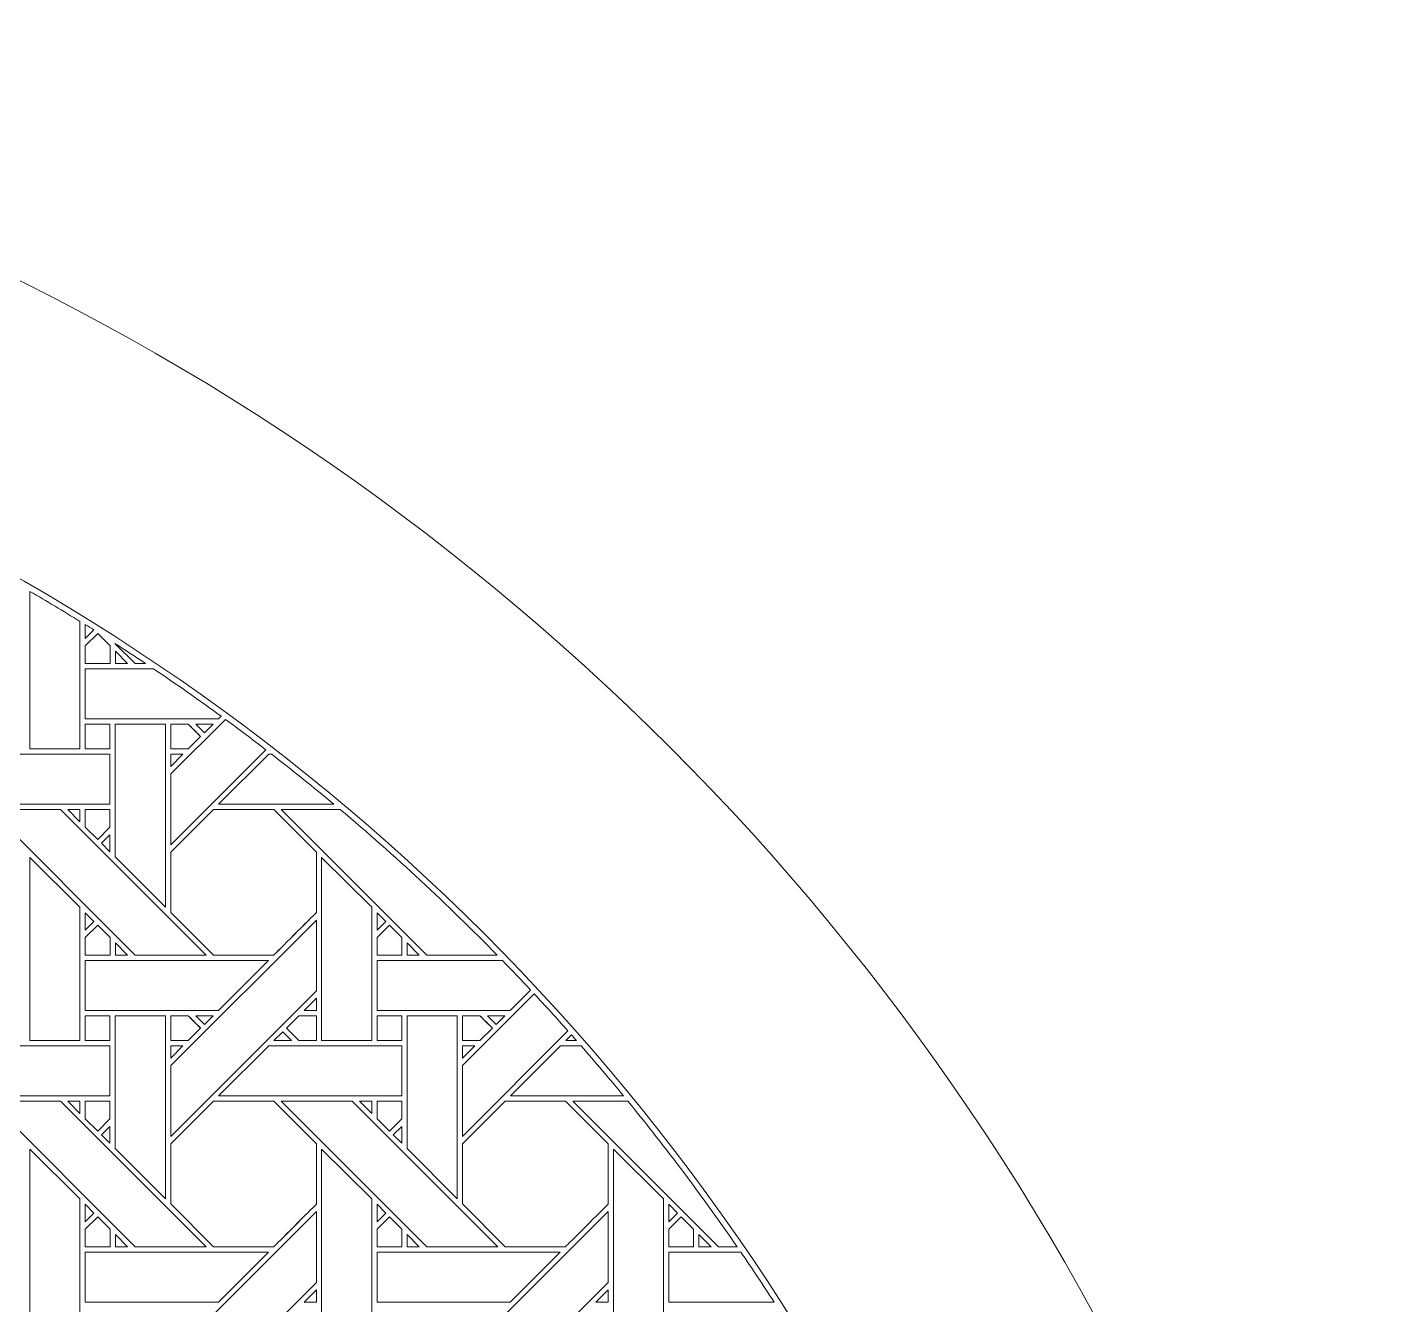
# Model space of a CAD drawing. Header units: inches. Extents: x 4.4 to 20.4, y 1.1 to 17.1.
# Drawn here: x 15.949 to 20.383, y 12.939 to 17.095 of the extents above; entities that cross this region are included whole.
import ezdxf

# ---------------------------------------------------------------- set-up
doc = ezdxf.new("R2010")
doc.units = ezdxf.units.IN
doc.header["$MEASUREMENT"] = 0
doc.layers.add('Design', color=7, linetype='Continuous', lineweight=0)

msp = doc.modelspace()

# ---------------------------------------------------------------- linework, layer by layer
at = {"layer": 'Design'}
for points, knots in [([(12.3829, 17.0948), (7.9646, 17.0948), (4.3829, 13.513), (4.3829, 9.0948), (4.3829, 4.6765), (7.9646, 1.0948), (12.3829, 1.0948), (16.8011, 1.0948), (20.3829, 4.6765), (20.3829, 9.0948), (20.3829, 13.513), (16.8011, 17.0948), (12.3829, 17.0948)], [0, 0, 0, 0, 1, 1, 1, 2, 2, 2, 3, 3, 3, 4, 4, 4, 4]), ([(12.3829, 16.2388), (8.4373, 16.2388), (5.2388, 13.0403), (5.2388, 9.0948), (5.2388, 5.1492), (8.4373, 1.9507), (12.3829, 1.9507), (16.3284, 1.9507), (19.5269, 5.1492), (19.5269, 9.0948), (19.5269, 13.0403), (16.3284, 16.2388), (12.3829, 16.2388)], [0, 0, 0, 0, 1, 1, 1, 2, 2, 2, 3, 3, 3, 4, 4, 4, 4]), ([(16.1201, 15.1619), (16.1201, 15.1619), (16.1201, 14.7468), (16.1201, 14.7468), (16.1201, 14.7468), (15.9574, 14.7468), (15.9574, 14.7468), (15.9574, 14.7468), (15.9574, 15.2595), (15.9574, 15.2595), (16.0121, 15.2277), (16.0664, 15.1951), (16.1201, 15.1619)], [0, 0, 0, 0, 1, 1, 1, 2, 2, 2, 3, 3, 3, 4, 4, 4, 4]), ([(16.1652, 15.134), (16.1652, 15.134), (16.1374, 15.1062), (16.1374, 15.1062), (16.1374, 15.1062), (16.1374, 15.1513), (16.1374, 15.1513), (16.1467, 15.1455), (16.156, 15.1397), (16.1652, 15.134)], [0, 0, 0, 0, 1, 1, 1, 2, 2, 2, 3, 3, 3, 3]), ([(16.1375, 15.0246), (16.1375, 15.0246), (16.1375, 15.0819), (16.1375, 15.0819), (16.1375, 15.0819), (16.1778, 15.1222), (16.1778, 15.1222), (16.1778, 15.1222), (16.2181, 15.0819), (16.2181, 15.0819), (16.2181, 15.0819), (16.2181, 15.0246), (16.2181, 15.0246), (16.2181, 15.0246), (16.1375, 15.0246), (16.1375, 15.0246)], [0, 0, 0, 0, 1, 1, 1, 2, 2, 2, 3, 3, 3, 4, 4, 4, 5, 5, 5, 5]), ([(16.2181, 15.0819), (16.2181, 15.0819), (16.2181, 15.0246), (16.2181, 15.0246), (16.2181, 15.0246), (16.1375, 15.0246), (16.1375, 15.0246), (16.1375, 15.0246), (16.1375, 15.0819), (16.1375, 15.0819), (16.1375, 15.0819), (16.1778, 15.1222), (16.1778, 15.1222), (16.1778, 15.1222), (16.2181, 15.0819), (16.2181, 15.0819)], [0, 0, 0, 0, 1, 1, 1, 2, 2, 2, 3, 3, 3, 4, 4, 4, 5, 5, 5, 5]), ([(16.2993, 15.0248), (16.2993, 15.0248), (16.2336, 15.0905), (16.2336, 15.0905), (16.2672, 15.0689), (16.3005, 15.0469), (16.3337, 15.0248), (16.3337, 15.0248), (16.2993, 15.0248), (16.2993, 15.0248)], [0, 0, 0, 0, 1, 1, 1, 2, 2, 2, 3, 3, 3, 3]), ([(16.2354, 15.0248), (16.2354, 15.0248), (16.2354, 15.0646), (16.2354, 15.0646), (16.2354, 15.0646), (16.2751, 15.0248), (16.2751, 15.0248), (16.2751, 15.0248), (16.2354, 15.0248), (16.2354, 15.0248)], [0, 0, 0, 0, 1, 1, 1, 2, 2, 2, 3, 3, 3, 3]), ([(16.1375, 14.8448), (16.1375, 14.8448), (16.1375, 15.0075), (16.1375, 15.0075), (16.1375, 15.0075), (16.3596, 15.0075), (16.3596, 15.0075), (16.4338, 14.9575), (16.507, 14.9062), (16.5791, 14.8536), (16.5791, 14.8536), (16.5704, 14.8448), (16.5704, 14.8448), (16.5704, 14.8448), (16.1375, 14.8448), (16.1375, 14.8448)], [0, 0, 0, 0, 1, 1, 1, 2, 2, 2, 3, 3, 3, 4, 4, 4, 5, 5, 5, 5]), ([(16.1375, 14.7468), (16.1375, 14.7468), (16.1375, 14.8276), (16.1375, 14.8276), (16.1375, 14.8276), (16.2177, 14.8276), (16.2177, 14.8276), (16.2177, 14.8276), (16.2177, 14.7468), (16.2177, 14.7468), (16.2177, 14.7468), (16.1375, 14.7468), (16.1375, 14.7468)], [0, 0, 0, 0, 1, 1, 1, 2, 2, 2, 3, 3, 3, 4, 4, 4, 4]), ([(16.1375, 14.7468), (16.1375, 14.7468), (16.1375, 14.8276), (16.1375, 14.8276), (16.1375, 14.8276), (16.2177, 14.8276), (16.2177, 14.8276), (16.2177, 14.8276), (16.2177, 14.7468), (16.2177, 14.7468), (16.2177, 14.7468), (16.1375, 14.7468), (16.1375, 14.7468)], [0, 0, 0, 0, 1, 1, 1, 2, 2, 2, 3, 3, 3, 4, 4, 4, 4]), ([(16.3982, 14.2324), (16.3982, 14.2324), (16.2352, 14.3954), (16.2352, 14.3954), (16.2352, 14.3954), (16.2352, 14.8276), (16.2352, 14.8276), (16.2352, 14.8276), (16.3982, 14.8276), (16.3982, 14.8276), (16.3982, 14.8276), (16.3982, 14.2324), (16.3982, 14.2324)], [0, 0, 0, 0, 1, 1, 1, 2, 2, 2, 3, 3, 3, 4, 4, 4, 4]), ([(16.7245, 14.7445), (16.7245, 14.7445), (16.4153, 14.4354), (16.4153, 14.4354), (16.4153, 14.4354), (16.4153, 14.6655), (16.4153, 14.6655), (16.4153, 14.6655), (16.5931, 14.8432), (16.5931, 14.8432), (16.6373, 14.8108), (16.6811, 14.7779), (16.7245, 14.7445)], [0, 0, 0, 0, 1, 1, 1, 2, 2, 2, 3, 3, 3, 4, 4, 4, 4]), ([(16.4153, 14.7468), (16.4153, 14.7468), (16.4153, 14.8276), (16.4153, 14.8276), (16.4153, 14.8276), (16.4724, 14.8276), (16.4724, 14.8276), (16.4775, 14.8225), (16.5083, 14.7917), (16.5127, 14.7873), (16.5127, 14.7873), (16.4723, 14.7468), (16.4723, 14.7468), (16.4723, 14.7468), (16.4153, 14.7468), (16.4153, 14.7468)], [0, 0, 0, 0, 1, 1, 1, 2, 2, 2, 3, 3, 3, 4, 4, 4, 5, 5, 5, 5]), ([(16.4153, 14.7468), (16.4153, 14.7468), (16.4153, 14.8276), (16.4153, 14.8276), (16.4153, 14.8276), (16.4724, 14.8276), (16.4724, 14.8276), (16.478, 14.822), (16.5127, 14.7873), (16.5127, 14.7873), (16.5127, 14.7873), (16.4723, 14.7468), (16.4723, 14.7468), (16.4723, 14.7468), (16.4153, 14.7468), (16.4153, 14.7468)], [0, 0, 0, 0, 1, 1, 1, 2, 2, 2, 3, 3, 3, 4, 4, 4, 5, 5, 5, 5]), ([(16.4967, 14.8276), (16.4967, 14.8276), (16.5532, 14.8276), (16.5532, 14.8276), (16.5532, 14.8276), (16.5249, 14.7994), (16.5249, 14.7994), (16.5249, 14.7994), (16.4967, 14.8276), (16.4967, 14.8276)], [0, 0, 0, 0, 1, 1, 1, 2, 2, 2, 3, 3, 3, 3]), ([(16.2177, 14.7296), (16.2177, 14.7296), (16.2177, 14.5668), (16.2177, 14.5668), (16.2177, 14.5668), (15.6224, 14.5668), (15.6224, 14.5668), (15.6224, 14.5668), (15.7853, 14.7296), (15.7853, 14.7296), (15.7853, 14.7296), (16.2177, 14.7296), (16.2177, 14.7296)], [0, 0, 0, 0, 1, 1, 1, 2, 2, 2, 3, 3, 3, 4, 4, 4, 4]), ([(16.4551, 14.7296), (16.4551, 14.7296), (16.4153, 14.6898), (16.4153, 14.6898), (16.4153, 14.6898), (16.4153, 14.7296), (16.4153, 14.7296), (16.4153, 14.7296), (16.4551, 14.7296), (16.4551, 14.7296)], [0, 0, 0, 0, 1, 1, 1, 2, 2, 2, 3, 3, 3, 3]), ([(16.946, 14.5668), (16.946, 14.5668), (16.5711, 14.5668), (16.5711, 14.5668), (16.5711, 14.5668), (16.734, 14.7296), (16.734, 14.7296), (16.734, 14.7296), (16.7437, 14.7296), (16.7437, 14.7296), (16.8121, 14.6766), (16.8796, 14.6223), (16.946, 14.5668)], [0, 0, 0, 0, 1, 1, 1, 2, 2, 2, 3, 3, 3, 4, 4, 4, 4]), ([(16.5303, 14.076), (16.5303, 14.076), (16.2993, 14.076), (16.2993, 14.076), (16.2993, 14.076), (15.8257, 14.5497), (15.8257, 14.5497), (15.8257, 14.5497), (16.0567, 14.5497), (16.0567, 14.5497), (16.0567, 14.5497), (16.5303, 14.076), (16.5303, 14.076)], [0, 0, 0, 0, 1, 1, 1, 2, 2, 2, 3, 3, 3, 4, 4, 4, 4]), ([(16.1202, 14.5497), (16.1202, 14.5497), (16.1202, 14.5099), (16.1202, 14.5099), (16.1202, 14.5099), (16.0808, 14.5497), (16.0808, 14.5497), (16.0808, 14.5497), (16.1202, 14.5497), (16.1202, 14.5497)], [0, 0, 0, 0, 1, 1, 1, 2, 2, 2, 3, 3, 3, 3]), ([(16.2177, 14.5497), (16.2177, 14.5497), (16.2177, 14.4921), (16.2177, 14.4921), (16.2177, 14.4921), (16.1778, 14.4522), (16.1778, 14.4522), (16.1778, 14.4522), (16.1375, 14.4925), (16.1375, 14.4925), (16.1375, 14.4925), (16.1375, 14.5497), (16.1375, 14.5497), (16.1375, 14.5497), (16.2177, 14.5497), (16.2177, 14.5497)], [0, 0, 0, 0, 1, 1, 1, 2, 2, 2, 3, 3, 3, 4, 4, 4, 5, 5, 5, 5]), ([(16.1778, 14.4522), (16.1778, 14.4522), (16.1375, 14.4925), (16.1375, 14.4925), (16.1375, 14.4925), (16.1375, 14.5497), (16.1375, 14.5497), (16.1375, 14.5497), (16.2177, 14.5497), (16.2177, 14.5497), (16.2177, 14.5497), (16.2177, 14.4921), (16.2177, 14.4921), (16.2177, 14.4921), (16.1778, 14.4522), (16.1778, 14.4522)], [0, 0, 0, 0, 1, 1, 1, 2, 2, 2, 3, 3, 3, 4, 4, 4, 5, 5, 5, 5]), ([(16.554, 14.5497), (16.554, 14.5497), (16.7502, 14.5497), (16.7502, 14.5497), (16.7502, 14.5497), (16.889, 14.411), (16.889, 14.411), (16.889, 14.411), (16.889, 14.2148), (16.889, 14.2148), (16.8712, 14.1969), (16.7593, 14.0851), (16.7503, 14.0761), (16.7503, 14.0761), (16.5546, 14.0761), (16.5546, 14.0761), (16.5546, 14.0761), (16.4153, 14.2153), (16.4153, 14.2153), (16.4153, 14.2153), (16.4153, 14.411), (16.4153, 14.411), (16.4153, 14.411), (16.554, 14.5497), (16.554, 14.5497)], [0, 0, 0, 0, 1, 1, 1, 2, 2, 2, 3, 3, 3, 4, 4, 4, 5, 5, 5, 6, 6, 6, 7, 7, 7, 8, 8, 8, 8]), ([(16.889, 14.411), (16.889, 14.411), (16.889, 14.2148), (16.889, 14.2148), (16.8708, 14.1965), (16.759, 14.0848), (16.7503, 14.0761), (16.7503, 14.0761), (16.5546, 14.0761), (16.5546, 14.0761), (16.5546, 14.0761), (16.4153, 14.2153), (16.4153, 14.2153), (16.4153, 14.2153), (16.4153, 14.411), (16.4153, 14.411), (16.4153, 14.411), (16.554, 14.5497), (16.554, 14.5497), (16.554, 14.5497), (16.7502, 14.5497), (16.7502, 14.5497), (16.7502, 14.5497), (16.889, 14.411), (16.889, 14.411)], [0, 0, 0, 0, 1, 1, 1, 2, 2, 2, 3, 3, 3, 4, 4, 4, 5, 5, 5, 6, 6, 6, 7, 7, 7, 8, 8, 8, 8]), ([(17.4772, 14.076), (17.4772, 14.076), (17.248, 14.076), (17.248, 14.076), (17.248, 14.076), (16.7745, 14.5497), (16.7745, 14.5497), (16.7745, 14.5497), (16.9666, 14.5497), (16.9666, 14.5497), (17.1444, 14.4001), (17.3148, 14.2421), (17.4772, 14.076)], [0, 0, 0, 0, 1, 1, 1, 2, 2, 2, 3, 3, 3, 4, 4, 4, 4]), ([(16.2177, 14.4679), (16.2177, 14.4679), (16.2177, 14.4127), (16.2177, 14.4127), (16.2177, 14.4127), (16.1899, 14.4401), (16.1899, 14.4401), (16.1899, 14.4401), (16.2177, 14.4679), (16.2177, 14.4679)], [0, 0, 0, 0, 1, 1, 1, 2, 2, 2, 3, 3, 3, 3]), ([(15.9574, 13.798), (15.9574, 13.798), (15.9574, 14.3939), (15.9574, 14.3939), (15.9574, 14.3939), (16.1201, 14.2317), (16.1201, 14.2317), (16.1201, 14.2317), (16.1201, 13.798), (16.1201, 13.798), (16.1201, 13.798), (15.9574, 13.798), (15.9574, 13.798)], [0, 0, 0, 0, 1, 1, 1, 2, 2, 2, 3, 3, 3, 4, 4, 4, 4]), ([(16.9061, 13.798), (16.9061, 13.798), (16.9061, 14.3939), (16.9061, 14.3939), (16.9061, 14.3939), (17.0689, 14.2317), (17.0689, 14.2317), (17.0689, 14.2317), (17.0689, 13.798), (17.0689, 13.798), (17.0689, 13.798), (16.9061, 13.798), (16.9061, 13.798)], [0, 0, 0, 0, 1, 1, 1, 2, 2, 2, 3, 3, 3, 4, 4, 4, 4]), ([(16.1374, 14.1575), (16.1374, 14.1575), (16.1374, 14.2142), (16.1374, 14.2142), (16.1374, 14.2142), (16.1656, 14.1857), (16.1656, 14.1857), (16.1656, 14.1857), (16.1374, 14.1575), (16.1374, 14.1575)], [0, 0, 0, 0, 1, 1, 1, 2, 2, 2, 3, 3, 3, 3]), ([(16.889, 13.9603), (16.889, 13.9603), (16.4153, 13.4866), (16.4153, 13.4866), (16.4153, 13.4866), (16.4153, 13.7167), (16.4153, 13.7167), (16.4153, 13.7167), (16.889, 14.1903), (16.889, 14.1903), (16.889, 14.1903), (16.889, 13.9603), (16.889, 13.9603)], [0, 0, 0, 0, 1, 1, 1, 2, 2, 2, 3, 3, 3, 4, 4, 4, 4]), ([(17.0862, 14.1575), (17.0862, 14.1575), (17.0862, 14.2142), (17.0862, 14.2142), (17.0862, 14.2142), (17.1144, 14.1857), (17.1144, 14.1857), (17.1144, 14.1857), (17.0862, 14.1575), (17.0862, 14.1575)], [0, 0, 0, 0, 1, 1, 1, 2, 2, 2, 3, 3, 3, 3]), ([(16.1375, 14.0759), (16.1375, 14.0759), (16.1375, 14.1332), (16.1375, 14.1332), (16.1375, 14.1332), (16.1778, 14.1735), (16.1778, 14.1735), (16.1778, 14.1735), (16.2181, 14.1332), (16.2181, 14.1332), (16.2181, 14.1332), (16.2181, 14.0759), (16.2181, 14.0759), (16.2181, 14.0759), (16.1375, 14.0759), (16.1375, 14.0759)], [0, 0, 0, 0, 1, 1, 1, 2, 2, 2, 3, 3, 3, 4, 4, 4, 5, 5, 5, 5]), ([(16.2181, 14.0759), (16.2181, 14.0759), (16.1375, 14.0759), (16.1375, 14.0759), (16.1375, 14.0759), (16.1375, 14.1332), (16.1375, 14.1332), (16.1375, 14.1332), (16.1778, 14.1735), (16.1778, 14.1735), (16.1778, 14.1735), (16.2181, 14.1332), (16.2181, 14.1332), (16.2181, 14.1332), (16.2181, 14.0759), (16.2181, 14.0759)], [0, 0, 0, 0, 1, 1, 1, 2, 2, 2, 3, 3, 3, 4, 4, 4, 5, 5, 5, 5]), ([(17.0862, 14.0759), (17.0862, 14.0759), (17.0862, 14.1332), (17.0862, 14.1332), (17.0862, 14.1332), (17.1265, 14.1735), (17.1265, 14.1735), (17.1265, 14.1735), (17.1669, 14.1332), (17.1669, 14.1332), (17.1669, 14.1332), (17.1669, 14.0759), (17.1669, 14.0759), (17.1669, 14.0759), (17.0862, 14.0759), (17.0862, 14.0759)], [0, 0, 0, 0, 1, 1, 1, 2, 2, 2, 3, 3, 3, 4, 4, 4, 5, 5, 5, 5]), ([(17.1265, 14.1735), (17.1265, 14.1735), (17.1669, 14.1332), (17.1669, 14.1332), (17.1669, 14.1332), (17.1669, 14.0759), (17.1669, 14.0759), (17.1669, 14.0759), (17.0862, 14.0759), (17.0862, 14.0759), (17.0862, 14.0759), (17.0862, 14.1332), (17.0862, 14.1332), (17.0862, 14.1332), (17.1265, 14.1735), (17.1265, 14.1735)], [0, 0, 0, 0, 1, 1, 1, 2, 2, 2, 3, 3, 3, 4, 4, 4, 5, 5, 5, 5]), ([(16.2354, 14.076), (16.2354, 14.076), (16.2354, 14.1158), (16.2354, 14.1158), (16.2354, 14.1158), (16.2751, 14.076), (16.2751, 14.076), (16.2751, 14.076), (16.2354, 14.076), (16.2354, 14.076)], [0, 0, 0, 0, 1, 1, 1, 2, 2, 2, 3, 3, 3, 3]), ([(17.1841, 14.076), (17.1841, 14.076), (17.1841, 14.1158), (17.1841, 14.1158), (17.1841, 14.1158), (17.2238, 14.076), (17.2238, 14.076), (17.2238, 14.076), (17.1841, 14.076), (17.1841, 14.076)], [0, 0, 0, 0, 1, 1, 1, 2, 2, 2, 3, 3, 3, 3]), ([(16.7332, 14.0588), (16.7332, 14.0588), (16.5704, 13.8961), (16.5704, 13.8961), (16.5704, 13.8961), (16.1375, 13.8961), (16.1375, 13.8961), (16.1375, 13.8961), (16.1375, 14.0588), (16.1375, 14.0588), (16.1375, 14.0588), (16.7332, 14.0588), (16.7332, 14.0588)], [0, 0, 0, 0, 1, 1, 1, 2, 2, 2, 3, 3, 3, 4, 4, 4, 4]), ([(17.4939, 14.0588), (17.5248, 14.027), (17.5554, 13.9949), (17.5856, 13.9626), (17.5856, 13.9626), (17.5191, 13.8961), (17.5191, 13.8961), (17.5191, 13.8961), (17.0862, 13.8961), (17.0862, 13.8961), (17.0862, 13.8961), (17.0862, 14.0588), (17.0862, 14.0588), (17.0862, 14.0588), (17.4939, 14.0588), (17.4939, 14.0588)], [0, 0, 0, 0, 1, 1, 1, 2, 2, 2, 3, 3, 3, 4, 4, 4, 5, 5, 5, 5]), ([(16.889, 13.8961), (16.889, 13.8961), (16.8492, 13.8961), (16.8492, 13.8961), (16.8492, 13.8961), (16.889, 13.9359), (16.889, 13.9359), (16.889, 13.9359), (16.889, 13.8961), (16.889, 13.8961)], [0, 0, 0, 0, 1, 1, 1, 2, 2, 2, 3, 3, 3, 3]), ([(17.364, 13.4866), (17.364, 13.4866), (17.364, 13.7167), (17.364, 13.7167), (17.364, 13.7167), (17.5974, 13.9501), (17.5974, 13.9501), (17.6344, 13.9104), (17.6709, 13.8702), (17.707, 13.8296), (17.707, 13.8296), (17.364, 13.4866), (17.364, 13.4866)], [0, 0, 0, 0, 1, 1, 1, 2, 2, 2, 3, 3, 3, 4, 4, 4, 4]), ([(16.1375, 13.8789), (16.1375, 13.8789), (16.2177, 13.8789), (16.2177, 13.8789), (16.2177, 13.8789), (16.2177, 13.7981), (16.2177, 13.7981), (16.2177, 13.7981), (16.1375, 13.7981), (16.1375, 13.7981), (16.1375, 13.7981), (16.1375, 13.8789), (16.1375, 13.8789)], [0, 0, 0, 0, 1, 1, 1, 2, 2, 2, 3, 3, 3, 4, 4, 4, 4]), ([(16.1375, 13.7981), (16.1375, 13.7981), (16.1375, 13.8789), (16.1375, 13.8789), (16.1375, 13.8789), (16.2177, 13.8789), (16.2177, 13.8789), (16.2177, 13.8789), (16.2177, 13.7981), (16.2177, 13.7981), (16.2177, 13.7981), (16.1375, 13.7981), (16.1375, 13.7981)], [0, 0, 0, 0, 1, 1, 1, 2, 2, 2, 3, 3, 3, 4, 4, 4, 4]), ([(16.2352, 13.4466), (16.2352, 13.4466), (16.2352, 13.8788), (16.2352, 13.8788), (16.2352, 13.8788), (16.3982, 13.8788), (16.3982, 13.8788), (16.3982, 13.8788), (16.3982, 13.2837), (16.3982, 13.2837), (16.3982, 13.2837), (16.2352, 13.4466), (16.2352, 13.4466)], [0, 0, 0, 0, 1, 1, 1, 2, 2, 2, 3, 3, 3, 4, 4, 4, 4]), ([(16.4724, 13.8789), (16.4775, 13.8738), (16.5083, 13.8429), (16.5127, 13.8385), (16.5127, 13.8385), (16.4723, 13.7981), (16.4723, 13.7981), (16.4723, 13.7981), (16.4153, 13.7981), (16.4153, 13.7981), (16.4153, 13.7981), (16.4153, 13.8789), (16.4153, 13.8789), (16.4153, 13.8789), (16.4724, 13.8789), (16.4724, 13.8789)], [0, 0, 0, 0, 1, 1, 1, 2, 2, 2, 3, 3, 3, 4, 4, 4, 5, 5, 5, 5]), ([(16.4973, 13.8539), (16.5031, 13.8481), (16.5087, 13.8426), (16.5127, 13.8385), (16.5127, 13.8385), (16.4723, 13.7981), (16.4723, 13.7981), (16.4723, 13.7981), (16.4153, 13.7981), (16.4153, 13.7981), (16.4153, 13.7981), (16.4153, 13.8789), (16.4153, 13.8789), (16.4153, 13.8789), (16.4724, 13.8789), (16.4724, 13.8789), (16.4778, 13.8735), (16.4879, 13.8634), (16.4973, 13.8539)], [0, 0, 0, 0, 1, 1, 1, 2, 2, 2, 3, 3, 3, 4, 4, 4, 5, 5, 5, 6, 6, 6, 6]), ([(16.4967, 13.8788), (16.4967, 13.8788), (16.5532, 13.8788), (16.5532, 13.8788), (16.5532, 13.8788), (16.5249, 13.8506), (16.5249, 13.8506), (16.5249, 13.8506), (16.4967, 13.8788), (16.4967, 13.8788)], [0, 0, 0, 0, 1, 1, 1, 2, 2, 2, 3, 3, 3, 3]), ([(16.8319, 13.7981), (16.8319, 13.7981), (16.7915, 13.8385), (16.7915, 13.8385), (16.7915, 13.8385), (16.832, 13.8789), (16.832, 13.8789), (16.832, 13.8789), (16.889, 13.8789), (16.889, 13.8789), (16.889, 13.8789), (16.889, 13.7981), (16.889, 13.7981), (16.889, 13.7981), (16.8319, 13.7981), (16.8319, 13.7981)], [0, 0, 0, 0, 1, 1, 1, 2, 2, 2, 3, 3, 3, 4, 4, 4, 5, 5, 5, 5]), ([(16.889, 13.7981), (16.889, 13.7981), (16.8319, 13.7981), (16.8319, 13.7981), (16.8319, 13.7981), (16.7915, 13.8385), (16.7915, 13.8385), (16.7915, 13.8385), (16.832, 13.8789), (16.832, 13.8789), (16.832, 13.8789), (16.889, 13.8789), (16.889, 13.8789), (16.889, 13.8789), (16.889, 13.7981), (16.889, 13.7981)], [0, 0, 0, 0, 1, 1, 1, 2, 2, 2, 3, 3, 3, 4, 4, 4, 5, 5, 5, 5]), ([(17.0862, 13.7981), (17.0862, 13.7981), (17.0862, 13.8789), (17.0862, 13.8789), (17.0862, 13.8789), (17.1665, 13.8789), (17.1665, 13.8789), (17.1665, 13.8789), (17.1665, 13.7981), (17.1665, 13.7981), (17.1665, 13.7981), (17.0862, 13.7981), (17.0862, 13.7981)], [0, 0, 0, 0, 1, 1, 1, 2, 2, 2, 3, 3, 3, 4, 4, 4, 4]), ([(17.0862, 13.7981), (17.0862, 13.7981), (17.0862, 13.8789), (17.0862, 13.8789), (17.0862, 13.8789), (17.1665, 13.8789), (17.1665, 13.8789), (17.1665, 13.8789), (17.1665, 13.7981), (17.1665, 13.7981), (17.1665, 13.7981), (17.0862, 13.7981), (17.0862, 13.7981)], [0, 0, 0, 0, 1, 1, 1, 2, 2, 2, 3, 3, 3, 4, 4, 4, 4]), ([(17.184, 13.4466), (17.184, 13.4466), (17.184, 13.8788), (17.184, 13.8788), (17.184, 13.8788), (17.3469, 13.8788), (17.3469, 13.8788), (17.3469, 13.8788), (17.3469, 13.2837), (17.3469, 13.2837), (17.3469, 13.2837), (17.184, 13.4466), (17.184, 13.4466)], [0, 0, 0, 0, 1, 1, 1, 2, 2, 2, 3, 3, 3, 4, 4, 4, 4]), ([(17.3641, 13.7981), (17.3641, 13.7981), (17.3641, 13.8789), (17.3641, 13.8789), (17.3641, 13.8789), (17.4211, 13.8789), (17.4211, 13.8789), (17.4263, 13.8738), (17.457, 13.8429), (17.4615, 13.8385), (17.4615, 13.8385), (17.421, 13.7981), (17.421, 13.7981), (17.421, 13.7981), (17.3641, 13.7981), (17.3641, 13.7981)], [0, 0, 0, 0, 1, 1, 1, 2, 2, 2, 3, 3, 3, 4, 4, 4, 5, 5, 5, 5]), ([(17.4456, 13.8544), (17.4515, 13.8484), (17.4573, 13.8427), (17.4615, 13.8385), (17.4615, 13.8385), (17.421, 13.7981), (17.421, 13.7981), (17.421, 13.7981), (17.3641, 13.7981), (17.3641, 13.7981), (17.3641, 13.7981), (17.3641, 13.8789), (17.3641, 13.8789), (17.3641, 13.8789), (17.4211, 13.8789), (17.4211, 13.8789), (17.4265, 13.8736), (17.4363, 13.8637), (17.4456, 13.8544)], [0, 0, 0, 0, 1, 1, 1, 2, 2, 2, 3, 3, 3, 4, 4, 4, 5, 5, 5, 6, 6, 6, 6]), ([(17.4455, 13.8788), (17.4455, 13.8788), (17.5019, 13.8788), (17.5019, 13.8788), (17.5019, 13.8788), (17.4736, 13.8506), (17.4736, 13.8506), (17.4736, 13.8506), (17.4455, 13.8788), (17.4455, 13.8788)], [0, 0, 0, 0, 1, 1, 1, 2, 2, 2, 3, 3, 3, 3]), ([(16.7511, 13.798), (16.7511, 13.798), (16.7794, 13.8263), (16.7794, 13.8263), (16.7794, 13.8263), (16.8076, 13.798), (16.8076, 13.798), (16.8076, 13.798), (16.7511, 13.798), (16.7511, 13.798)], [0, 0, 0, 0, 1, 1, 1, 2, 2, 2, 3, 3, 3, 3]), ([(17.7349, 13.798), (17.7349, 13.798), (17.6999, 13.798), (17.6999, 13.798), (17.6999, 13.798), (17.7185, 13.8167), (17.7185, 13.8167), (17.724, 13.8105), (17.7294, 13.8043), (17.7349, 13.798)], [0, 0, 0, 0, 1, 1, 1, 2, 2, 2, 3, 3, 3, 3]), ([(16.2177, 13.7809), (16.2177, 13.7809), (16.2177, 13.6181), (16.2177, 13.6181), (16.2177, 13.6181), (15.6224, 13.6181), (15.6224, 13.6181), (15.6224, 13.6181), (15.7853, 13.7809), (15.7853, 13.7809), (15.7853, 13.7809), (16.2177, 13.7809), (16.2177, 13.7809)], [0, 0, 0, 0, 1, 1, 1, 2, 2, 2, 3, 3, 3, 4, 4, 4, 4]), ([(16.4551, 13.7809), (16.4551, 13.7809), (16.4153, 13.7411), (16.4153, 13.7411), (16.4153, 13.7411), (16.4153, 13.7809), (16.4153, 13.7809), (16.4153, 13.7809), (16.4551, 13.7809), (16.4551, 13.7809)], [0, 0, 0, 0, 1, 1, 1, 2, 2, 2, 3, 3, 3, 3]), ([(17.1664, 13.7809), (17.1664, 13.7809), (17.1664, 13.6181), (17.1664, 13.6181), (17.1664, 13.6181), (16.5711, 13.6181), (16.5711, 13.6181), (16.5711, 13.6181), (16.734, 13.7809), (16.734, 13.7809), (16.734, 13.7809), (17.1664, 13.7809), (17.1664, 13.7809)], [0, 0, 0, 0, 1, 1, 1, 2, 2, 2, 3, 3, 3, 4, 4, 4, 4]), ([(17.4039, 13.7809), (17.4039, 13.7809), (17.364, 13.7411), (17.364, 13.7411), (17.364, 13.7411), (17.364, 13.7809), (17.364, 13.7809), (17.364, 13.7809), (17.4039, 13.7809), (17.4039, 13.7809)], [0, 0, 0, 0, 1, 1, 1, 2, 2, 2, 3, 3, 3, 3]), ([(17.888, 13.6181), (17.888, 13.6181), (17.5199, 13.6181), (17.5199, 13.6181), (17.5199, 13.6181), (17.6827, 13.7809), (17.6827, 13.7809), (17.6827, 13.7809), (17.7499, 13.7809), (17.7499, 13.7809), (17.7967, 13.7273), (17.8428, 13.6731), (17.888, 13.6181)], [0, 0, 0, 0, 1, 1, 1, 2, 2, 2, 3, 3, 3, 4, 4, 4, 4]), ([(16.5303, 13.1273), (16.5303, 13.1273), (16.2993, 13.1273), (16.2993, 13.1273), (16.2993, 13.1273), (15.8257, 13.601), (15.8257, 13.601), (15.8257, 13.601), (16.0567, 13.601), (16.0567, 13.601), (16.0567, 13.601), (16.5303, 13.1273), (16.5303, 13.1273)], [0, 0, 0, 0, 1, 1, 1, 2, 2, 2, 3, 3, 3, 4, 4, 4, 4]), ([(16.0808, 13.601), (16.0808, 13.601), (16.1202, 13.601), (16.1202, 13.601), (16.1202, 13.601), (16.1202, 13.5611), (16.1202, 13.5611), (16.1202, 13.5611), (16.0808, 13.601), (16.0808, 13.601)], [0, 0, 0, 0, 1, 1, 1, 2, 2, 2, 3, 3, 3, 3]), ([(16.2177, 13.601), (16.2177, 13.601), (16.2177, 13.5434), (16.2177, 13.5434), (16.2177, 13.5434), (16.1778, 13.5035), (16.1778, 13.5035), (16.1778, 13.5035), (16.1375, 13.5438), (16.1375, 13.5438), (16.1375, 13.5438), (16.1375, 13.601), (16.1375, 13.601), (16.1375, 13.601), (16.2177, 13.601), (16.2177, 13.601)], [0, 0, 0, 0, 1, 1, 1, 2, 2, 2, 3, 3, 3, 4, 4, 4, 5, 5, 5, 5]), ([(16.1778, 13.5035), (16.1778, 13.5035), (16.1375, 13.5438), (16.1375, 13.5438), (16.1375, 13.5438), (16.1375, 13.601), (16.1375, 13.601), (16.1375, 13.601), (16.2177, 13.601), (16.2177, 13.601), (16.2177, 13.601), (16.2177, 13.5434), (16.2177, 13.5434), (16.2177, 13.5434), (16.1778, 13.5035), (16.1778, 13.5035)], [0, 0, 0, 0, 1, 1, 1, 2, 2, 2, 3, 3, 3, 4, 4, 4, 5, 5, 5, 5]), ([(16.554, 13.601), (16.554, 13.601), (16.7502, 13.601), (16.7502, 13.601), (16.7502, 13.601), (16.889, 13.4623), (16.889, 13.4623), (16.889, 13.4623), (16.889, 13.2661), (16.889, 13.2661), (16.8712, 13.2481), (16.7593, 13.1364), (16.7503, 13.1274), (16.7503, 13.1274), (16.5546, 13.1274), (16.5546, 13.1274), (16.5546, 13.1274), (16.4153, 13.2666), (16.4153, 13.2666), (16.4153, 13.2666), (16.4153, 13.4623), (16.4153, 13.4623), (16.4153, 13.4623), (16.554, 13.601), (16.554, 13.601)], [0, 0, 0, 0, 1, 1, 1, 2, 2, 2, 3, 3, 3, 4, 4, 4, 5, 5, 5, 6, 6, 6, 7, 7, 7, 8, 8, 8, 8]), ([(16.889, 13.4623), (16.889, 13.4623), (16.889, 13.2661), (16.889, 13.2661), (16.8713, 13.2482), (16.7594, 13.1365), (16.7503, 13.1274), (16.7503, 13.1274), (16.5546, 13.1274), (16.5546, 13.1274), (16.5546, 13.1274), (16.4153, 13.2666), (16.4153, 13.2666), (16.4153, 13.2666), (16.4153, 13.4623), (16.4153, 13.4623), (16.4153, 13.4623), (16.554, 13.601), (16.554, 13.601), (16.554, 13.601), (16.7502, 13.601), (16.7502, 13.601), (16.7502, 13.601), (16.889, 13.4623), (16.889, 13.4623)], [0, 0, 0, 0, 1, 1, 1, 2, 2, 2, 3, 3, 3, 4, 4, 4, 5, 5, 5, 6, 6, 6, 7, 7, 7, 8, 8, 8, 8]), ([(17.479, 13.1273), (17.479, 13.1273), (17.248, 13.1273), (17.248, 13.1273), (17.248, 13.1273), (16.7745, 13.601), (16.7745, 13.601), (16.7745, 13.601), (17.0054, 13.601), (17.0054, 13.601), (17.0054, 13.601), (17.479, 13.1273), (17.479, 13.1273)], [0, 0, 0, 0, 1, 1, 1, 2, 2, 2, 3, 3, 3, 4, 4, 4, 4]), ([(17.0295, 13.601), (17.0295, 13.601), (17.069, 13.601), (17.069, 13.601), (17.069, 13.601), (17.069, 13.5611), (17.069, 13.5611), (17.069, 13.5611), (17.0295, 13.601), (17.0295, 13.601)], [0, 0, 0, 0, 1, 1, 1, 2, 2, 2, 3, 3, 3, 3]), ([(17.1665, 13.601), (17.1665, 13.601), (17.1665, 13.5434), (17.1665, 13.5434), (17.1665, 13.5434), (17.1265, 13.5035), (17.1265, 13.5035), (17.1265, 13.5035), (17.0862, 13.5438), (17.0862, 13.5438), (17.0862, 13.5438), (17.0862, 13.601), (17.0862, 13.601), (17.0862, 13.601), (17.1665, 13.601), (17.1665, 13.601)], [0, 0, 0, 0, 1, 1, 1, 2, 2, 2, 3, 3, 3, 4, 4, 4, 5, 5, 5, 5]), ([(17.1265, 13.5035), (17.1265, 13.5035), (17.0862, 13.5438), (17.0862, 13.5438), (17.0862, 13.5438), (17.0862, 13.601), (17.0862, 13.601), (17.0862, 13.601), (17.1665, 13.601), (17.1665, 13.601), (17.1665, 13.601), (17.1665, 13.5434), (17.1665, 13.5434), (17.1665, 13.5434), (17.1265, 13.5035), (17.1265, 13.5035)], [0, 0, 0, 0, 1, 1, 1, 2, 2, 2, 3, 3, 3, 4, 4, 4, 5, 5, 5, 5]), ([(17.5028, 13.601), (17.5028, 13.601), (17.699, 13.601), (17.699, 13.601), (17.699, 13.601), (17.8377, 13.4623), (17.8377, 13.4623), (17.8377, 13.4623), (17.8377, 13.2661), (17.8377, 13.2661), (17.8199, 13.2481), (17.708, 13.1364), (17.699, 13.1274), (17.699, 13.1274), (17.5033, 13.1274), (17.5033, 13.1274), (17.5033, 13.1274), (17.3641, 13.2666), (17.3641, 13.2666), (17.3641, 13.2666), (17.3641, 13.4623), (17.3641, 13.4623), (17.3641, 13.4623), (17.5028, 13.601), (17.5028, 13.601)], [0, 0, 0, 0, 1, 1, 1, 2, 2, 2, 3, 3, 3, 4, 4, 4, 5, 5, 5, 6, 6, 6, 7, 7, 7, 8, 8, 8, 8]), ([(17.8377, 13.4623), (17.8377, 13.4623), (17.8377, 13.2661), (17.8377, 13.2661), (17.8201, 13.2483), (17.7081, 13.1365), (17.699, 13.1274), (17.699, 13.1274), (17.5033, 13.1274), (17.5033, 13.1274), (17.5033, 13.1274), (17.3641, 13.2666), (17.3641, 13.2666), (17.3641, 13.2666), (17.3641, 13.4623), (17.3641, 13.4623), (17.3641, 13.4623), (17.5028, 13.601), (17.5028, 13.601), (17.5028, 13.601), (17.699, 13.601), (17.699, 13.601), (17.699, 13.601), (17.8377, 13.4623), (17.8377, 13.4623)], [0, 0, 0, 0, 1, 1, 1, 2, 2, 2, 3, 3, 3, 4, 4, 4, 5, 5, 5, 6, 6, 6, 7, 7, 7, 8, 8, 8, 8]), ([(17.7232, 13.601), (17.7232, 13.601), (17.902, 13.601), (17.902, 13.601), (18.0269, 13.4482), (18.1455, 13.2902), (18.2575, 13.1273), (18.2575, 13.1273), (18.1968, 13.1273), (18.1968, 13.1273), (18.1968, 13.1273), (17.7232, 13.601), (17.7232, 13.601)], [0, 0, 0, 0, 1, 1, 1, 2, 2, 2, 3, 3, 3, 4, 4, 4, 4]), ([(16.2177, 13.5191), (16.2177, 13.5191), (16.2177, 13.464), (16.2177, 13.464), (16.2177, 13.464), (16.1899, 13.4913), (16.1899, 13.4913), (16.1899, 13.4913), (16.2177, 13.5191), (16.2177, 13.5191)], [0, 0, 0, 0, 1, 1, 1, 2, 2, 2, 3, 3, 3, 3]), ([(17.1664, 13.5191), (17.1664, 13.5191), (17.1664, 13.464), (17.1664, 13.464), (17.1664, 13.464), (17.1387, 13.4913), (17.1387, 13.4913), (17.1387, 13.4913), (17.1664, 13.5191), (17.1664, 13.5191)], [0, 0, 0, 0, 1, 1, 1, 2, 2, 2, 3, 3, 3, 3]), ([(15.9574, 12.8493), (15.9574, 12.8493), (15.9574, 13.4452), (15.9574, 13.4452), (15.9574, 13.4452), (16.1201, 13.283), (16.1201, 13.283), (16.1201, 13.283), (16.1201, 12.8493), (16.1201, 12.8493), (16.1201, 12.8493), (15.9574, 12.8493), (15.9574, 12.8493)], [0, 0, 0, 0, 1, 1, 1, 2, 2, 2, 3, 3, 3, 4, 4, 4, 4]), ([(16.9061, 12.8493), (16.9061, 12.8493), (16.9061, 13.4452), (16.9061, 13.4452), (16.9061, 13.4452), (17.0689, 13.283), (17.0689, 13.283), (17.0689, 13.283), (17.0689, 12.8493), (17.0689, 12.8493), (17.0689, 12.8493), (16.9061, 12.8493), (16.9061, 12.8493)], [0, 0, 0, 0, 1, 1, 1, 2, 2, 2, 3, 3, 3, 4, 4, 4, 4]), ([(18.0176, 12.8493), (18.0176, 12.8493), (17.8548, 12.8493), (17.8548, 12.8493), (17.8548, 12.8493), (17.8548, 13.4452), (17.8548, 13.4452), (17.8548, 13.4452), (18.0176, 13.283), (18.0176, 13.283), (18.0176, 13.283), (18.0176, 12.8493), (18.0176, 12.8493)], [0, 0, 0, 0, 1, 1, 1, 2, 2, 2, 3, 3, 3, 4, 4, 4, 4]), ([(16.1374, 13.2088), (16.1374, 13.2088), (16.1374, 13.2655), (16.1374, 13.2655), (16.1374, 13.2655), (16.1656, 13.2369), (16.1656, 13.2369), (16.1656, 13.2369), (16.1374, 13.2088), (16.1374, 13.2088)], [0, 0, 0, 0, 1, 1, 1, 2, 2, 2, 3, 3, 3, 3]), ([(17.0862, 13.2088), (17.0862, 13.2088), (17.0862, 13.2655), (17.0862, 13.2655), (17.0862, 13.2655), (17.1144, 13.2369), (17.1144, 13.2369), (17.1144, 13.2369), (17.0862, 13.2088), (17.0862, 13.2088)], [0, 0, 0, 0, 1, 1, 1, 2, 2, 2, 3, 3, 3, 3]), ([(18.0349, 13.2088), (18.0349, 13.2088), (18.0349, 13.2655), (18.0349, 13.2655), (18.0349, 13.2655), (18.0631, 13.2369), (18.0631, 13.2369), (18.0631, 13.2369), (18.0349, 13.2088), (18.0349, 13.2088)], [0, 0, 0, 0, 1, 1, 1, 2, 2, 2, 3, 3, 3, 3]), ([(16.1375, 13.1271), (16.1375, 13.1271), (16.1375, 13.1844), (16.1375, 13.1844), (16.1375, 13.1844), (16.1778, 13.2247), (16.1778, 13.2247), (16.1778, 13.2247), (16.2181, 13.1844), (16.2181, 13.1844), (16.2181, 13.1844), (16.2181, 13.1271), (16.2181, 13.1271), (16.2181, 13.1271), (16.1375, 13.1271), (16.1375, 13.1271)], [0, 0, 0, 0, 1, 1, 1, 2, 2, 2, 3, 3, 3, 4, 4, 4, 5, 5, 5, 5]), ([(16.2181, 13.1271), (16.2181, 13.1271), (16.1375, 13.1271), (16.1375, 13.1271), (16.1375, 13.1271), (16.1375, 13.1844), (16.1375, 13.1844), (16.1375, 13.1844), (16.1778, 13.2247), (16.1778, 13.2247), (16.1778, 13.2247), (16.2181, 13.1844), (16.2181, 13.1844), (16.2181, 13.1844), (16.2181, 13.1271), (16.2181, 13.1271)], [0, 0, 0, 0, 1, 1, 1, 2, 2, 2, 3, 3, 3, 4, 4, 4, 5, 5, 5, 5]), ([(16.889, 13.0116), (16.889, 13.0116), (16.4153, 12.5379), (16.4153, 12.5379), (16.4153, 12.5379), (16.4153, 12.768), (16.4153, 12.768), (16.4153, 12.768), (16.889, 13.2416), (16.889, 13.2416), (16.889, 13.2416), (16.889, 13.0116), (16.889, 13.0116)], [0, 0, 0, 0, 1, 1, 1, 2, 2, 2, 3, 3, 3, 4, 4, 4, 4]), ([(17.0862, 13.1271), (17.0862, 13.1271), (17.0862, 13.1844), (17.0862, 13.1844), (17.0862, 13.1844), (17.1265, 13.2247), (17.1265, 13.2247), (17.1265, 13.2247), (17.1669, 13.1844), (17.1669, 13.1844), (17.1669, 13.1844), (17.1669, 13.1271), (17.1669, 13.1271), (17.1669, 13.1271), (17.0862, 13.1271), (17.0862, 13.1271)], [0, 0, 0, 0, 1, 1, 1, 2, 2, 2, 3, 3, 3, 4, 4, 4, 5, 5, 5, 5]), ([(17.1265, 13.2247), (17.1265, 13.2247), (17.1669, 13.1844), (17.1669, 13.1844), (17.1669, 13.1844), (17.1669, 13.1271), (17.1669, 13.1271), (17.1669, 13.1271), (17.0862, 13.1271), (17.0862, 13.1271), (17.0862, 13.1271), (17.0862, 13.1844), (17.0862, 13.1844), (17.0862, 13.1844), (17.1265, 13.2247), (17.1265, 13.2247)], [0, 0, 0, 0, 1, 1, 1, 2, 2, 2, 3, 3, 3, 4, 4, 4, 5, 5, 5, 5]), ([(17.8377, 13.0116), (17.8377, 13.0116), (17.364, 12.5379), (17.364, 12.5379), (17.364, 12.5379), (17.364, 12.768), (17.364, 12.768), (17.364, 12.768), (17.8377, 13.2416), (17.8377, 13.2416), (17.8377, 13.2416), (17.8377, 13.0116), (17.8377, 13.0116)], [0, 0, 0, 0, 1, 1, 1, 2, 2, 2, 3, 3, 3, 4, 4, 4, 4]), ([(18.0349, 13.1271), (18.0349, 13.1271), (18.0349, 13.1844), (18.0349, 13.1844), (18.0349, 13.1844), (18.0753, 13.2247), (18.0753, 13.2247), (18.0753, 13.2247), (18.1156, 13.1844), (18.1156, 13.1844), (18.1156, 13.1844), (18.1156, 13.1271), (18.1156, 13.1271), (18.1156, 13.1271), (18.0349, 13.1271), (18.0349, 13.1271)], [0, 0, 0, 0, 1, 1, 1, 2, 2, 2, 3, 3, 3, 4, 4, 4, 5, 5, 5, 5]), ([(18.0349, 13.1844), (18.0349, 13.1844), (18.0753, 13.2247), (18.0753, 13.2247), (18.0753, 13.2247), (18.1156, 13.1844), (18.1156, 13.1844), (18.1156, 13.1844), (18.1156, 13.1271), (18.1156, 13.1271), (18.1156, 13.1271), (18.0349, 13.1271), (18.0349, 13.1271), (18.0349, 13.1271), (18.0349, 13.1844), (18.0349, 13.1844)], [0, 0, 0, 0, 1, 1, 1, 2, 2, 2, 3, 3, 3, 4, 4, 4, 5, 5, 5, 5]), ([(16.2354, 13.1273), (16.2354, 13.1273), (16.2354, 13.1671), (16.2354, 13.1671), (16.2354, 13.1671), (16.2751, 13.1273), (16.2751, 13.1273), (16.2751, 13.1273), (16.2354, 13.1273), (16.2354, 13.1273)], [0, 0, 0, 0, 1, 1, 1, 2, 2, 2, 3, 3, 3, 3]), ([(17.1841, 13.1273), (17.1841, 13.1273), (17.1841, 13.1671), (17.1841, 13.1671), (17.1841, 13.1671), (17.2238, 13.1273), (17.2238, 13.1273), (17.2238, 13.1273), (17.1841, 13.1273), (17.1841, 13.1273)], [0, 0, 0, 0, 1, 1, 1, 2, 2, 2, 3, 3, 3, 3]), ([(18.1725, 13.1273), (18.1725, 13.1273), (18.1328, 13.1273), (18.1328, 13.1273), (18.1328, 13.1273), (18.1328, 13.1671), (18.1328, 13.1671), (18.1328, 13.1671), (18.1725, 13.1273), (18.1725, 13.1273)], [0, 0, 0, 0, 1, 1, 1, 2, 2, 2, 3, 3, 3, 3]), ([(16.7332, 13.1101), (16.7332, 13.1101), (16.5704, 12.9474), (16.5704, 12.9474), (16.5704, 12.9474), (16.1375, 12.9474), (16.1375, 12.9474), (16.1375, 12.9474), (16.1375, 13.1101), (16.1375, 13.1101), (16.1375, 13.1101), (16.7332, 13.1101), (16.7332, 13.1101)], [0, 0, 0, 0, 1, 1, 1, 2, 2, 2, 3, 3, 3, 4, 4, 4, 4]), ([(17.5191, 12.9474), (17.5191, 12.9474), (17.0862, 12.9474), (17.0862, 12.9474), (17.0862, 12.9474), (17.0862, 13.1101), (17.0862, 13.1101), (17.0862, 13.1101), (17.6819, 13.1101), (17.6819, 13.1101), (17.6819, 13.1101), (17.5191, 12.9474), (17.5191, 12.9474)], [0, 0, 0, 0, 1, 1, 1, 2, 2, 2, 3, 3, 3, 4, 4, 4, 4]), ([(18.3774, 12.9474), (18.3774, 12.9474), (18.0349, 12.9474), (18.0349, 12.9474), (18.0349, 12.9474), (18.0349, 13.1101), (18.0349, 13.1101), (18.0349, 13.1101), (18.2694, 13.1101), (18.2694, 13.1101), (18.3061, 13.0564), (18.3421, 13.0021), (18.3774, 12.9474)], [0, 0, 0, 0, 1, 1, 1, 2, 2, 2, 3, 3, 3, 4, 4, 4, 4]), ([(16.889, 12.9474), (16.889, 12.9474), (16.8492, 12.9474), (16.8492, 12.9474), (16.8492, 12.9474), (16.889, 12.9872), (16.889, 12.9872), (16.889, 12.9872), (16.889, 12.9474), (16.889, 12.9474)], [0, 0, 0, 0, 1, 1, 1, 2, 2, 2, 3, 3, 3, 3]), ([(17.8377, 12.9474), (17.8377, 12.9474), (17.7979, 12.9474), (17.7979, 12.9474), (17.7979, 12.9474), (17.8377, 12.9872), (17.8377, 12.9872), (17.8377, 12.9872), (17.8377, 12.9474), (17.8377, 12.9474)], [0, 0, 0, 0, 1, 1, 1, 2, 2, 2, 3, 3, 3, 3])]:
    msp.add_open_spline(points, degree=3, knots=knots, dxfattribs=at)

doc.saveas('drawing.dxf')
